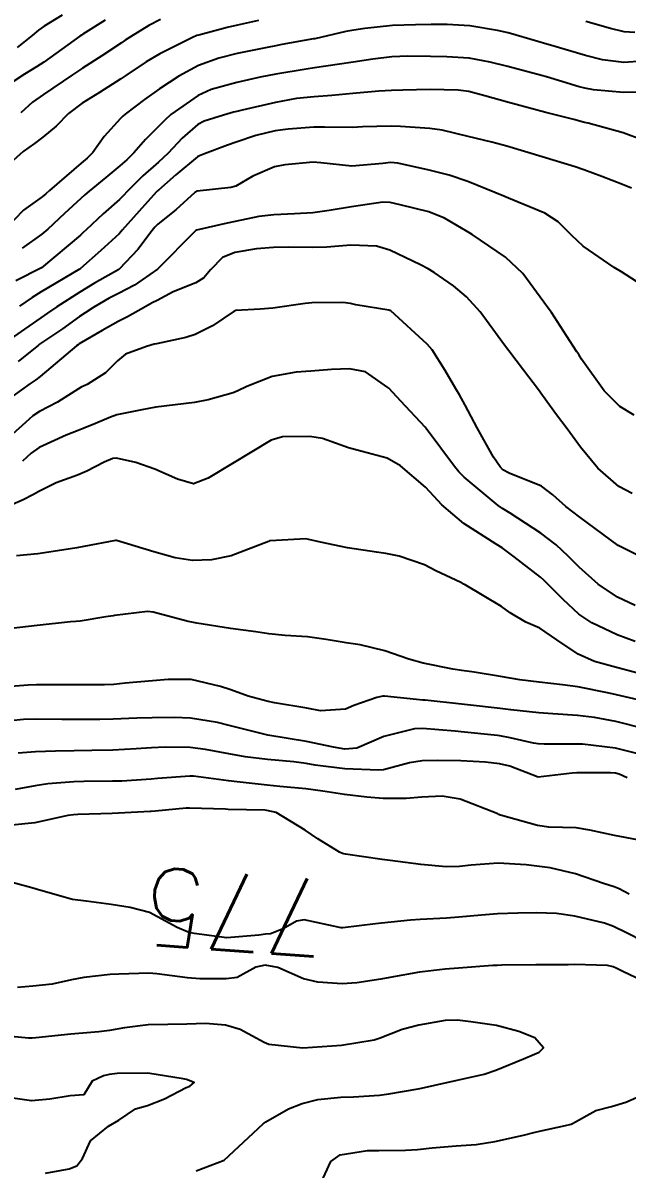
# Model space of a CAD drawing. Header units: metres. Extents: x 307586 to 320046, y 7427249 to 7434250.
# Drawn here: x 319325.6 to 319356.8, y 7429611.4 to 7429670.7 of the extents above; entities that cross this region are included whole.
import ezdxf
from ezdxf.enums import TextEntityAlignment as Align

# ---------------------------------------------------------------- set-up
doc = ezdxf.new("R2010")
doc.units = ezdxf.units.M
doc.header["$MEASUREMENT"] = 0
for name, color, linetype in [('Cotas', 45, 'Continuous'), ('Curvas de Nivel 1m', 11, 'Continuous'), ('Curvas de Nivel 5m', 15, 'Continuous')]:
    doc.layers.add(name, color=color, linetype=linetype)
doc.styles.add('Style-STANDARD', font='STANDARD.shx')

msp = doc.modelspace()

# ---------------------------------------------------------------- linework, layer by layer
at = {"layer": 'Curvas de Nivel 1m', "flags": 128}
for points, elevation in [([(319337.758, 7429670.802), (319336.673, 7429670.569), (319336.133, 7429670.443), (319334.665, 7429670.054), (319334.565, 7429670.021), (319334.332, 7429669.925), (319332.654, 7429669.082), (319331.947, 7429668.66), (319330.893, 7429667.968), (319330.744, 7429667.866), (319330.641, 7429667.795), (319329.537, 7429667.077), (319328.628, 7429666.534), (319327.932, 7429666), (319327.284, 7429665.338), (319326.604, 7429664.774), (319326.17, 7429664.453), (319325.585, 7429664.03), (319325.056, 7429663.567)], 793), ([(319327.603, 7429671.082), (319326.67, 7429670.507), (319326.382, 7429670.308), (319326.041, 7429670.026), (319325.274, 7429669.417)], 796), ([(319332.676, 7429670.851), (319332.088, 7429670.539), (319331.141, 7429669.965), (319330.849, 7429669.78), (319330.66, 7429669.65), (319329.652, 7429668.981), (319328.646, 7429668.333), (319328.136, 7429667.998), (319326.633, 7429666.984), (319326.071, 7429666.583), (319325.465, 7429666.032)], 794), ([(319357.217, 7429670.191), (319356.679, 7429670.221), (319355.955, 7429670.393), (319354.684, 7429670.747)], 793), ([(319357.608, 7429668.697), (319356.658, 7429668.638), (319355.557, 7429668.774), (319354.663, 7429668.991), (319352.855, 7429669.522), (319352.671, 7429669.574), (319352.21, 7429669.715), (319350.677, 7429670.159), (319350.12, 7429670.294), (319348.681, 7429670.536), (319347.52, 7429670.606), (319346.681, 7429670.597), (319345.883, 7429670.586), (319344.68, 7429670.547), (319343.254, 7429670.396), (319342.678, 7429670.309), (319342.279, 7429670.232), (319340.663, 7429669.864), (319340.594, 7429669.851), (319338.969, 7429669.558), (319338.659, 7429669.501), (319338.194, 7429669.413), (319336.655, 7429669.091), (319335.71, 7429668.851), (319334.648, 7429668.473), (319333.634, 7429667.935), (319332.636, 7429667.271), (319331.862, 7429666.726), (319330.85, 7429665.968), (319330.735, 7429665.855), (319330.619, 7429665.738), (319329.775, 7429664.809), (319329.188, 7429663.984), (319328.896, 7429663.681), (319328.587, 7429663.429), (319326.947, 7429662.014), (319326.749, 7429661.838), (319326.568, 7429661.698), (319325.59, 7429660.997), (319324.663, 7429660.039)], 792), ([(319358.116, 7429667.117), (319356.637, 7429667.074), (319355.092, 7429667.222), (319354.639, 7429667.306), (319354.335, 7429667.38), (319353.282, 7429667.7), (319352.646, 7429667.895), (319352.397, 7429667.962), (319350.653, 7429668.427), (319349.737, 7429668.659), (319348.66, 7429668.857), (319347.502, 7429668.926), (319346.66, 7429668.942), (319345.486, 7429668.966), (319344.66, 7429668.929), (319343.67, 7429668.802), (319342.655, 7429668.659), (319341.943, 7429668.545), (319340.648, 7429668.351), (319340.214, 7429668.288), (319338.645, 7429668.037), (319337.841, 7429667.882), (319336.64, 7429667.596), (319335.313, 7429667.236), (319334.633, 7429666.931), (319333.213, 7429665.941), (319332.904, 7429665.66), (319332.614, 7429665.368), (319331.909, 7429664.652), (319331.299, 7429663.963), (319330.947, 7429663.609), (319330.586, 7429663.294), (319329.862, 7429662.696), (319328.99, 7429661.986), (319328.764, 7429661.794), (319328.567, 7429661.611), (319327.726, 7429660.832), (319326.852, 7429660.015), (319326.54, 7429659.756), (319325.525, 7429659.038)], 791), ([(319357.057, 7429662.132), (319356.58, 7429662.334), (319355.52, 7429662.734), (319354.587, 7429663.084), (319354.144, 7429663.242), (319352.593, 7429663.71), (319350.602, 7429664.307), (319349.819, 7429664.523), (319348.609, 7429664.808), (319347.254, 7429665.13), (319346.615, 7429665.228), (319345.092, 7429665.319), (319344.616, 7429665.335), (319343.13, 7429665.307), (319342.615, 7429665.271), (319341.174, 7429665.285), (319340.615, 7429665.291), (319339.285, 7429665.191), (319338.611, 7429665.104), (319337.624, 7429664.868), (319336.602, 7429664.516), (319336.151, 7429664.353), (319334.96, 7429663.916), (319334.694, 7429663.817), (319334.591, 7429663.751), (319333.472, 7429662.827), (319332.574, 7429662.04), (319332.527, 7429661.997), (319332.48, 7429661.951), (319331.576, 7429660.942), (319330.708, 7429659.968), (319330.632, 7429659.88), (319330.541, 7429659.784), (319329.602, 7429658.91), (319328.544, 7429657.99), (319328.491, 7429657.959), (319326.51, 7429656.774), (319326.045, 7429656.487), (319325.396, 7429656.031)], 789), ([(319357.837, 7429656.961), (319356.777, 7429657.656), (319356.525, 7429657.816), (319356.147, 7429658.045), (319354.545, 7429659.132), (319353.961, 7429659.689), (319353.257, 7429660.397), (319352.564, 7429660.844), (319350.683, 7429661.617), (319350.572, 7429661.672), (319350.452, 7429661.731), (319348.58, 7429662.489), (319347.62, 7429662.801), (319346.586, 7429663.06), (319344.962, 7429663.423), (319344.59, 7429663.46), (319344.191, 7429663.408), (319342.587, 7429663.281), (319340.983, 7429663.452), (319340.589, 7429663.488), (319339.109, 7429663.343), (319338.587, 7429663.243), (319337.458, 7429662.763), (319336.576, 7429662.249), (319336.315, 7429662.164), (319334.574, 7429661.979), (319334.458, 7429661.922), (319333.476, 7429661.019), (319332.548, 7429660.269), (319332.383, 7429660.114), (319332.257, 7429659.953), (319331.52, 7429658.973), (319330.563, 7429657.97), (319330.538, 7429657.954), (319330.523, 7429657.942), (319329.278, 7429657.219), (319328.511, 7429656.769), (319327.326, 7429656.008), (319326.842, 7429655.671), (319326.494, 7429655.427), (319325.656, 7429654.858), (319324.494, 7429654.04)], 788), ([(319357.19, 7429650.398), (319356.445, 7429650.858), (319355.634, 7429651.668), (319354.469, 7429653.298), (319354.321, 7429653.532), (319354.221, 7429653.684), (319353.679, 7429654.498), (319352.91, 7429655.704), (319352.738, 7429655.94), (319352.508, 7429656.251), (319351.428, 7429657.721), (319350.536, 7429658.571), (319348.801, 7429659.748), (319348.554, 7429659.904), (319347.375, 7429660.581), (319346.564, 7429660.908), (319345.08, 7429661.282), (319344.569, 7429661.404), (319344.178, 7429661.417), (319342.563, 7429661.175), (319341.417, 7429660.985), (319340.558, 7429660.871), (319339.613, 7429660.804), (319338.556, 7429660.763), (319337.769, 7429660.667), (319336.551, 7429660.411), (319336.131, 7429660.322), (319334.544, 7429659.97), (319334.512, 7429659.952), (319334.477, 7429659.921), (319332.523, 7429657.95), (319331.347, 7429657.129), (319330.51, 7429656.687), (319330.037, 7429656.445), (319329.236, 7429655.983), (319328.784, 7429655.702), (319328.496, 7429655.503), (319327.614, 7429654.875), (319326.474, 7429654.102), (319326.427, 7429654.067), (319326.365, 7429654.021), (319325.32, 7429653.176)], 787), ([(319357.092, 7429646.351), (319356.394, 7429646.719), (319355.301, 7429647.671), (319354.419, 7429648.758), (319353.723, 7429649.691), (319353.167, 7429650.426), (319352.45, 7429651.418), (319352.231, 7429651.712), (319351.459, 7429652.724), (319350.696, 7429653.728), (319350.477, 7429654.031), (319349.229, 7429655.743), (319348.511, 7429656.525), (319347.842, 7429657.086), (319346.84, 7429657.775), (319346.526, 7429657.967), (319346.134, 7429658.178), (319344.54, 7429658.941), (319343.867, 7429659.134), (319342.536, 7429659.187), (319341.287, 7429659.091), (319340.535, 7429659.078), (319339.317, 7429659.08), (319338.535, 7429659.063), (319337.651, 7429659), (319336.532, 7429658.81), (319335.887, 7429658.548), (319335.27, 7429657.913), (319334.933, 7429657.501), (319334.516, 7429657.252), (319333.348, 7429656.774), (319332.507, 7429656.338), (319332.255, 7429656.203), (319331.803, 7429655.957), (319330.969, 7429655.492), (319330.492, 7429655.249), (319329.674, 7429654.789), (319328.474, 7429654.085), (319328.417, 7429654.048), (319328.344, 7429653.992), (319326.457, 7429652.396), (319326.242, 7429652.235), (319325.922, 7429652.025), (319325.068, 7429651.409)], 786), ([(319357.247, 7429640.571), (319356.326, 7429640.99), (319355.333, 7429641.67), (319354.342, 7429642.556), (319353.773, 7429643.114), (319353.149, 7429643.698), (319352.362, 7429644.312), (319350.768, 7429645.335), (319350.381, 7429645.574), (319350.16, 7429645.732), (319348.397, 7429647.192), (319348.117, 7429647.471), (319347.89, 7429647.758), (319346.432, 7429649.712), (319346.373, 7429649.781), (319345.113, 7429651.127), (319344.493, 7429651.8), (319344.453, 7429651.838), (319343.281, 7429652.638), (319342.463, 7429652.805), (319341.534, 7429652.767), (319340.461, 7429652.682), (319339.698, 7429652.62), (319338.458, 7429652.395), (319337.152, 7429651.89), (319336.691, 7429651.654), (319336.448, 7429651.553), (319335.151, 7429651.204), (319334.44, 7429651.054), (319333.436, 7429650.937), (319332.436, 7429650.821), (319331.716, 7429650.675), (319330.43, 7429650.413), (319330.093, 7429650.308), (319329.324, 7429649.981), (319328.69, 7429649.717), (319328.419, 7429649.618), (319327.797, 7429649.379), (319326.41, 7429648.728), (319325.991, 7429648.44), (319325.538, 7429648.029)], 784), ([(319357.232, 7429638.713), (319356.304, 7429639.054), (319354.992, 7429639.673), (319354.317, 7429640.123), (319353.51, 7429640.873), (319352.686, 7429641.705), (319352.509, 7429641.881), (319352.336, 7429642.037), (319350.98, 7429643.09), (319350.351, 7429643.547), (319350.056, 7429643.733), (319348.369, 7429644.808), (319347.238, 7429645.767), (319346.824, 7429646.21), (319346.392, 7429646.676), (319345.105, 7429647.793), (319344.409, 7429648.19), (319343.115, 7429648.521), (319342.412, 7429648.722), (319341.064, 7429649.196), (319340.417, 7429649.304), (319338.995, 7429649.286), (319338.415, 7429649.115), (319336.403, 7429647.9), (319335.154, 7429647.154), (319334.392, 7429646.85), (319333.562, 7429647.1), (319332.4, 7429647.611), (319331.406, 7429647.96), (319330.405, 7429648.185), (319330.213, 7429648.164), (319329.763, 7429647.976), (319328.882, 7429647.502), (319328.396, 7429647.297), (319327.292, 7429646.907), (319326.387, 7429646.45), (319326.112, 7429646.296), (319325.576, 7429646.028), (319324.753, 7429645.66)], 783), ([(319357.644, 7429637.007), (319356.28, 7429637.362), (319355.13, 7429637.672), (319354.288, 7429638.045), (319353.194, 7429638.796), (319352.308, 7429639.387), (319351.585, 7429639.711), (319350.771, 7429640.179), (319350.321, 7429640.52), (319348.447, 7429641.633), (319348.332, 7429641.69), (319348.296, 7429641.714), (319348.217, 7429641.752), (319346.93, 7429642.362), (319346.342, 7429642.664), (319345.03, 7429643.109), (319344.347, 7429643.248), (319343.861, 7429643.32), (319342.35, 7429643.546), (319340.965, 7429643.844), (319340.355, 7429643.985), (319340.202, 7429644.004), (319338.354, 7429643.914), (319338.322, 7429643.902), (319338.27, 7429643.871), (319336.345, 7429643.138), (319335.329, 7429642.924), (319334.343, 7429642.9), (319333.449, 7429643.038), (319332.347, 7429643.344), (319330.404, 7429643.918), (319330.352, 7429643.921), (319328.717, 7429643.619), (319328.349, 7429643.551), (319327.806, 7429643.457), (319326.345, 7429643.236), (319325.239, 7429643.136)], 782), ([(319357.611, 7429635.64), (319356.506, 7429635.897), (319356.266, 7429635.955), (319355.888, 7429636.043), (319354.27, 7429636.356), (319353.487, 7429636.471), (319352.272, 7429636.598), (319351.28, 7429636.722), (319350.275, 7429636.889), (319348.905, 7429637.116), (319348.277, 7429637.206), (319347.801, 7429637.28), (319346.281, 7429637.588), (319345.537, 7429637.787), (319344.287, 7429638.226), (319343.012, 7429638.535), (319342.291, 7429638.638), (319341.262, 7429638.81), (319340.294, 7429638.947), (319339.136, 7429639.02), (319338.295, 7429639.098), (319337.614, 7429639.198), (319336.298, 7429639.375), (319334.557, 7429639.66), (319334.301, 7429639.703), (319334.116, 7429639.738), (319333.404, 7429639.933), (319332.307, 7429640.225), (319332.009, 7429640.251), (319330.304, 7429640.043), (319330.238, 7429640.037), (319329.865, 7429639.974), (319328.534, 7429639.754), (319328.3, 7429639.738), (319328.032, 7429639.726), (319326.298, 7429639.528), (319324.956, 7429639.374)], 781), ([(319357.469, 7429632.885), (319356.228, 7429633.194), (319354.516, 7429633.391), (319354.23, 7429633.401), (319352.528, 7429633.399), (319352.23, 7429633.414), (319351.985, 7429633.458), (319350.768, 7429633.722), (319350.234, 7429633.825), (319350.124, 7429633.841), (319348.237, 7429634.036), (319347.924, 7429634.068), (319346.239, 7429634.209), (319345.83, 7429634.193), (319344.233, 7429633.8), (319342.845, 7429633.195), (319342.226, 7429633.142), (319341.633, 7429633.235), (319340.23, 7429633.536), (319338.233, 7429633.87), (319336.24, 7429634.367), (319335.638, 7429634.51), (319334.245, 7429634.746), (319333.394, 7429634.781), (319332.245, 7429634.759), (319331.458, 7429634.739), (319330.244, 7429634.687), (319329.552, 7429634.668), (319328.243, 7429634.666), (319327.572, 7429634.671), (319326.243, 7429634.691), (319325.595, 7429634.674), (319324.24, 7429634.533)], 779), ([(319356.824, 7429631.651), (319356.404, 7429631.846), (319356.215, 7429631.895), (319355.96, 7429631.918), (319354.215, 7429631.919), (319353.989, 7429631.908), (319352.213, 7429631.7), (319350.753, 7429632.256), (319350.219, 7429632.387), (319349.49, 7429632.468), (319348.221, 7429632.531), (319347.009, 7429632.556), (319346.221, 7429632.539), (319345.564, 7429632.442), (319344.216, 7429632.08), (319343.965, 7429632.053), (319342.216, 7429632.13), (319340.694, 7429632.319), (319340.218, 7429632.405), (319339.584, 7429632.492), (319338.22, 7429632.601), (319337.071, 7429632.737), (319336.223, 7429632.892), (319335.017, 7429633.12), (319334.226, 7429633.219), (319332.922, 7429633.237), (319332.226, 7429633.207), (319331.423, 7429633.15), (319330.224, 7429633.091), (319329.139, 7429633.066), (319328.224, 7429633.054), (319327.255, 7429633.036), (319326.223, 7429633.01), (319325.324, 7429632.927)], 778), ([(319357.36, 7429628.458), (319356.178, 7429628.671), (319354.898, 7429628.957), (319354.184, 7429629.075), (319352.767, 7429629.111), (319352.185, 7429629.188), (319350.273, 7429629.729), (319350.216, 7429629.752), (319350.193, 7429629.762), (319350.135, 7429629.789), (319348.195, 7429630.562), (319347.251, 7429630.71), (319346.196, 7429630.655), (319345.398, 7429630.585), (319344.195, 7429630.582), (319343.353, 7429630.651), (319342.197, 7429630.789), (319341.074, 7429630.963), (319340.201, 7429631.082), (319338.863, 7429631.204), (319338.204, 7429631.275), (319336.648, 7429631.452), (319336.207, 7429631.5), (319334.392, 7429631.736), (319334.21, 7429631.746), (319332.528, 7429631.617), (319332.208, 7429631.594), (319330.677, 7429631.492), (319330.206, 7429631.48), (319328.726, 7429631.464), (319328.205, 7429631.454), (319326.858, 7429631.355), (319326.201, 7429631.242), (319325.172, 7429631.057)], 777), ([(319356.922, 7429625.648), (319356.413, 7429625.924), (319356.147, 7429626.024), (319355.609, 7429626.204), (319354.153, 7429626.7), (319352.838, 7429627.012), (319352.157, 7429627.099), (319351.603, 7429627.154), (319350.158, 7429627.241), (319348.755, 7429627.146), (319348.156, 7429627.076), (319347.454, 7429627.059), (319346.157, 7429627.177), (319344.564, 7429627.391), (319344.159, 7429627.443), (319342.261, 7429627.72), (319342.162, 7429627.737), (319342.095, 7429627.754), (319341.953, 7429627.823), (319340.829, 7429628.5), (319340.174, 7429628.952), (319338.663, 7429629.865), (319338.184, 7429629.973), (319338.076, 7429629.981), (319336.185, 7429630.027), (319336.055, 7429630.031), (319334.186, 7429630.094), (319334.02, 7429630.087), (319332.417, 7429629.938), (319332.21, 7429629.913), (319332.183, 7429629.911), (319332.152, 7429629.91), (319330.181, 7429629.82), (319328.411, 7429629.757), (319328.181, 7429629.749), (319327.89, 7429629.704), (319326.176, 7429629.325), (319324.992, 7429629.215)], 776), ([(319357.616, 7429621.165), (319356.609, 7429621.652), (319356.264, 7429621.827), (319356.095, 7429621.895), (319355.804, 7429621.955), (319354.096, 7429622.001), (319353.781, 7429621.999), (319352.096, 7429621.989), (319350.342, 7429621.973), (319350.095, 7429621.966), (319349.874, 7429621.953), (319348.094, 7429621.82), (319347.418, 7429621.76), (319346.239, 7429621.629), (319346.09, 7429621.607), (319344.552, 7429621.329), (319344.085, 7429621.254), (319342.836, 7429621.058), (319342.081, 7429621.005), (319340.828, 7429621.092), (319340.084, 7429621.268), (319338.748, 7429621.863), (319338.094, 7429621.978), (319337.609, 7429621.877), (319336.645, 7429621.331), (319336.083, 7429621.264), (319334.721, 7429621.276), (319334.084, 7429621.315), (319332.498, 7429621.524), (319332.087, 7429621.555), (319330.532, 7429621.518), (319330.086, 7429621.491), (319328.723, 7429621.344), (319328.081, 7429621.216), (319327.083, 7429621), (319326.076, 7429620.885), (319325.288, 7429620.815)], 774), ([(319334.533, 7429611.345), (319335.973, 7429611.9), (319337.992, 7429613.774), (319338.048, 7429613.814), (319338.134, 7429613.869), (319339.312, 7429614.549), (319340.007, 7429614.82), (319340.818, 7429615.031), (319342.013, 7429615.146), (319342.664, 7429615.162), (319344.015, 7429615.26), (319344.493, 7429615.318), (319346.02, 7429615.578), (319346.184, 7429615.614), (319346.876, 7429615.767), (319348.026, 7429616.023), (319349.422, 7429616.343), (319350.031, 7429616.543), (319351.458, 7429617.13), (319352.04, 7429617.376), (319352.268, 7429617.471), (319352.491, 7429617.696), (319352.051, 7429618.223), (319351.222, 7429618.546), (319350.06, 7429618.861), (319348.745, 7429619.054), (319348.057, 7429619.134), (319347.41, 7429619.113), (319346.054, 7429618.875), (319345.184, 7429618.656), (319344.047, 7429618.203), (319343.743, 7429618.106), (319342.043, 7429617.82), (319340.041, 7429617.686), (319338.297, 7429617.867), (319338.044, 7429617.971), (319336.804, 7429618.642), (319336.053, 7429618.88), (319335.005, 7429618.959), (319334.053, 7429618.932), (319333.072, 7429618.911), (319332.052, 7429618.891), (319330.827, 7429618.734), (319330.049, 7429618.592), (319329.497, 7429618.527), (319328.047, 7429618.405), (319326.241, 7429618.213), (319326.045, 7429618.201), (319325.862, 7429618.205), (319324.046, 7429618.369)], 773), ([(319326.739, 7429611.23), (319327.965, 7429611.45), (319328.35, 7429611.603), (319328.646, 7429611.983), (319329.068, 7429612.893), (319329.99, 7429613.656), (319330.521, 7429613.962), (319331.397, 7429614.554), (319332.005, 7429614.728), (319332.883, 7429615.058), (319334.019, 7429615.646), (319334.21, 7429615.728), (319334.42, 7429615.916), (319334.024, 7429616.058), (319333.849, 7429616.097), (319332.027, 7429616.397), (319330.435, 7429616.372), (319330.026, 7429616.32), (319329.736, 7429616.262), (319329.155, 7429615.979), (319328.715, 7429615.28), (319328.012, 7429615.229), (319326.959, 7429615.055), (319326.007, 7429614.969), (319324.93, 7429615.11)], 772), ([(319341.011, 7429610.781), (319341.492, 7429611.827), (319341.976, 7429612.163), (319343.39, 7429612.395), (319343.979, 7429612.402), (319345.359, 7429612.407), (319345.98, 7429612.449), (319346.74, 7429612.528), (319347.982, 7429612.629), (319349.014, 7429612.708), (319349.984, 7429612.854), (319351.471, 7429613.191), (319351.989, 7429613.323), (319352.293, 7429613.394), (319353.63, 7429613.684), (319353.923, 7429613.752), (319353.995, 7429613.789), (319355.212, 7429614.461), (319356.008, 7429614.67), (319356.764, 7429614.896), (319358.02, 7429615.444)], 774)]:
    msp.add_lwpolyline(points, dxfattribs=dict(at, elevation=elevation))
at = {"layer": 'Curvas de Nivel 5m', "flags": 128}
for points, elevation in [([(319329.826, 7429670.828), (319328.664, 7429670.09), (319328.603, 7429670.051), (319328.516, 7429669.992), (319326.649, 7429668.659), (319326.269, 7429668.401), (319325.657, 7429668.03), (319325.038, 7429667.637)], 795), ([(319357.63, 7429664.622), (319356.613, 7429665), (319354.806, 7429665.492), (319354.621, 7429665.538), (319354.064, 7429665.688), (319352.893, 7429665.973), (319352.626, 7429666.042), (319352.167, 7429666.175), (319350.632, 7429666.59), (319349.458, 7429666.918), (319348.637, 7429667.128), (319348.08, 7429667.201), (319346.637, 7429667.234), (319345.226, 7429667.205), (319344.637, 7429667.189), (319343.984, 7429667.157), (319342.635, 7429667.024), (319341.551, 7429666.924), (319340.633, 7429666.859), (319339.727, 7429666.764), (319338.63, 7429666.57), (319336.907, 7429666.177), (319336.625, 7429666.106), (319336.462, 7429666.064), (319335.938, 7429665.907), (319334.941, 7429665.593), (319334.616, 7429665.428), (319333.812, 7429664.725), (319333.087, 7429663.943), (319332.588, 7429663.476), (319331.764, 7429662.775), (319330.957, 7429661.966), (319330.772, 7429661.766), (319330.567, 7429661.559), (319329.718, 7429660.816), (319328.843, 7429659.987), (319328.689, 7429659.841), (319328.54, 7429659.712), (319326.523, 7429658.02), (319325.194, 7429657.355)], 790), ([(319357.703, 7429642.996), (319356.353, 7429643.66), (319354.375, 7429645.133), (319353.655, 7429645.691), (319352.982, 7429646.294), (319352.393, 7429646.728), (319350.718, 7429647.409), (319350.401, 7429647.586), (319350.248, 7429647.732), (319349.908, 7429648.238), (319349.064, 7429649.744), (319348.445, 7429650.922), (319348.145, 7429651.45), (319347.961, 7429651.757), (319347.415, 7429652.718), (319346.74, 7429653.776), (319346.477, 7429654.081), (319344.595, 7429655.799), (319344.503, 7429655.84), (319342.794, 7429656.113), (319342.506, 7429656.169), (319342.12, 7429656.221), (319340.507, 7429656.217), (319340.176, 7429656.183), (319338.504, 7429655.939), (319337.845, 7429655.88), (319336.585, 7429655.815), (319336.501, 7429655.781), (319335.371, 7429655.03), (319334.483, 7429654.576), (319333.993, 7429654.414), (319332.475, 7429654.094), (319332.359, 7429654.067), (319331.954, 7429653.955), (319330.88, 7429653.554), (319330.465, 7429653.209), (319329.847, 7429652.588), (319328.895, 7429651.986), (319328.589, 7429651.851), (319328.45, 7429651.771), (319327.361, 7429651.084), (319326.432, 7429650.602), (319326.08, 7429650.372), (319325.693, 7429650.027), (319325.024, 7429649.427)], 785), ([(319357.675, 7429634.204), (319356.247, 7429634.575), (319355.135, 7429634.785), (319354.251, 7429634.879), (319352.981, 7429634.964), (319352.253, 7429635.013), (319350.801, 7429635.176), (319350.256, 7429635.249), (319348.574, 7429635.431), (319348.259, 7429635.464), (319346.372, 7429635.668), (319346.261, 7429635.678), (319345.1, 7429635.792), (319344.264, 7429635.887), (319344.182, 7429635.883), (319343.872, 7429635.804), (319342.682, 7429635.39), (319342.254, 7429635.216), (319340.965, 7429635.127), (319340.254, 7429635.267), (319338.584, 7429635.54), (319338.259, 7429635.603), (319337.225, 7429635.886), (319336.514, 7429636.145), (319336.266, 7429636.231), (319335.789, 7429636.384), (319334.271, 7429636.74), (319333.08, 7429636.741), (319332.27, 7429636.665), (319330.85, 7429636.545), (319330.268, 7429636.49), (319329.78, 7429636.463), (319328.268, 7429636.462), (319326.719, 7429636.465), (319326.267, 7429636.458), (319325.843, 7429636.448), (319324.266, 7429636.33)], 780), ([(319357.673, 7429623.201), (319356.792, 7429623.65), (319356.118, 7429623.973), (319355.646, 7429624.138), (319354.125, 7429624.508), (319353.175, 7429624.642), (319352.128, 7429624.674), (319351.178, 7429624.663), (319350.126, 7429624.634), (319349.296, 7429624.567), (319348.124, 7429624.457), (319347.472, 7429624.411), (319346.121, 7429624.332), (319345.613, 7429624.293), (319344.118, 7429624.138), (319343.815, 7429624.106), (319342.114, 7429623.905), (319342.025, 7429623.91), (319340.12, 7429624.314), (319339.724, 7429624.248), (319339.026, 7429623.861), (319338.374, 7429623.603), (319338.11, 7429623.575), (319337.767, 7429623.533), (319336.108, 7429623.393), (319334.418, 7429623.609), (319334.111, 7429623.683), (319333.548, 7429623.926), (319332.124, 7429624.704), (319331.12, 7429624.963), (319330.13, 7429625.115), (319328.84, 7429625.276), (319328.134, 7429625.369), (319326.257, 7429625.903), (319326.142, 7429625.938), (319325.832, 7429626.023), (319324.493, 7429626.383)], 775)]:
    msp.add_lwpolyline(points, dxfattribs=dict(at, elevation=elevation))

# ---------------------------------------------------------------- texts
at = {"layer": 'Cotas', "style": 'Style-STANDARD'}
msp.add_text('775', height=4, rotation=175.83621, dxfattribs=at).set_placement((319336.541, 7429624.716, 775), align=Align.MIDDLE_CENTER)

doc.saveas('drawing.dxf')
